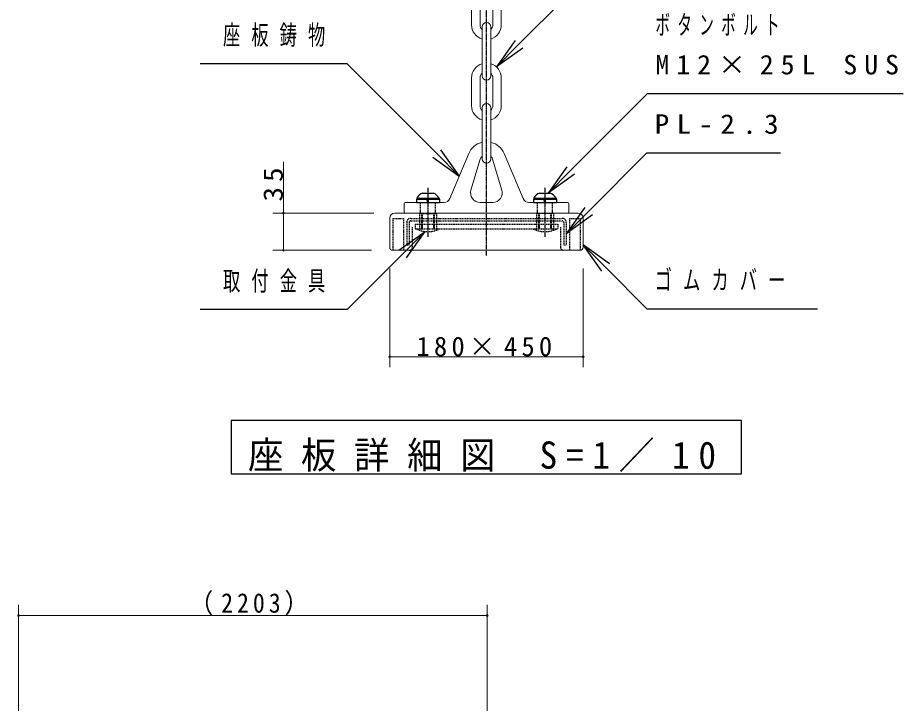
# Model space of a CAD drawing. Units: millimetres, scale not verified, with parts at other scales. Extents: x -35408 to 0, y -49934 to 13350.
# Drawn here: x -11881 to -7717, y 5556 to 8778 of the extents above; entities that cross this region are included whole.
import ezdxf

# ---------------------------------------------------------------- set-up
doc = ezdxf.new("R2010")
doc.units = ezdxf.units.MM
doc.linetypes.add('USER2', pattern=[6, 3, -1, 1, -1])
doc.linetypes.add('USER4', pattern=[8, 5, -3])
doc.layers.add('線', color=2, linetype='Continuous', lineweight=25)
doc.layers.add('補助', color=2, linetype='Continuous', lineweight=25)
doc.styles.add('ＭＳ ゴシック', font='')
doc.styles.get('ＭＳ ゴシック').set_extended_font_data('MS Gothic')

# ---------------------------------------------------------------- blocks, each defined once
blk = doc.blocks.new('dimension_origin')
at = {"color": 0, "linetype": 'Continuous', "lineweight": -2}
blk.add_circle((0, 0), 1.25, dxfattribs=at)

msp = doc.modelspace()

# ---------------------------------------------------------------- linework, layer by layer
at = {"layer": '線', "color": 20, "linetype": 'USER2'}
for p, q in [((-9676.702, 7660.035), (-9676.702, 9120.036)), ((-9951.702, 7979.035), (-9951.702, 7747.865)), ((-9401.702, 7979.035), (-9401.702, 7747.865))]:
    msp.add_line(p, q, dxfattribs=at)
at = {"layer": '線', "color": 7, "lineweight": 13}
for p, q in [((-9746.702, 8745.036), (-9746.702, 8875.036)), ((-9706.702, 8745.036), (-9706.702, 8875.036)), ((-9646.702, 8745.036), (-9646.702, 8875.036)), ((-9606.702, 8745.036), (-9606.702, 8875.036)), ((-9696.702, 8735.036), (-9696.702, 8505.036)), ((-9656.702, 8735.036), (-9656.702, 8505.036)), ((-9746.702, 8365.036), (-9746.702, 8495.036)), ((-9706.702, 8365.036), (-9706.702, 8495.036)), ((-9646.702, 8365.036), (-9646.702, 8495.036)), ((-9606.702, 8365.036), (-9606.702, 8495.036)), ((-9696.702, 8355.035), (-9696.702, 8115.035)), ((-9656.702, 8355.035), (-9656.702, 8115.035)), ((-9848.963, 7928.369), (-9759.618, 8140.034)), ((-9504.44, 7928.369), (-9593.786, 8140.034)), ((-9749.484, 7968.066), (-9705.416, 8113.723)), ((-9603.919, 7968.066), (-9647.987, 8113.723)), ((-10064.202, 7904.035), (-10064.202, 7866.035)), ((-10058.202, 7910.035), (-9876.602, 7910.035)), ((-9706.412, 7910.035), (-9646.991, 7910.035)), ((-9295.202, 7910.035), (-9476.802, 7910.035)), ((-9289.202, 7904.035), (-9289.202, 7866.035)), ((-10131.702, 7835.035), (-10131.702, 7700.035)), ((-10106.702, 7860.035), (-9246.702, 7860.035)), ((-10058.202, 7860.035), (-9295.202, 7860.035)), ((-9221.702, 7835.035), (-9221.702, 7700.035)), ((-10116.702, 7685.035), (-9236.702, 7685.035))]:
    msp.add_line(p, q, dxfattribs=at)
at = {"layer": '線'}
for p, q in [((-9976.702, 7954.035), (-9926.702, 7954.035)), ((-9426.702, 7954.035), (-9376.702, 7954.035)), ((-10005.452, 7925.035), (-9897.952, 7925.035)), ((-10005.452, 7925.035), (-10005.452, 7910.035)), ((-10004.202, 7930.035), (-10004.202, 7925.035)), ((-10004.202, 7930.035), (-9899.202, 7930.035)), ((-10004.202, 7925.035), (-9899.202, 7925.035)), ((-9952.539, 7910.035), (-9956.558, 7925.035)), ((-9946.845, 7910.035), (-9950.864, 7925.035)), ((-9899.202, 7930.035), (-9899.202, 7925.035)), ((-9897.952, 7925.035), (-9897.952, 7910.035)), ((-9455.452, 7925.035), (-9347.952, 7925.035)), ((-9455.452, 7925.035), (-9455.452, 7910.035)), ((-9454.202, 7930.035), (-9454.202, 7925.035)), ((-9454.202, 7930.035), (-9349.202, 7930.035)), ((-9454.202, 7925.035), (-9349.202, 7925.035)), ((-9402.539, 7910.035), (-9406.558, 7925.035)), ((-9396.845, 7910.035), (-9400.864, 7925.035)), ((-9349.202, 7930.035), (-9349.202, 7925.035)), ((-9347.952, 7925.035), (-9347.952, 7910.035)), ((-10005.452, 7910.035), (-9897.952, 7910.035)), ((-9455.452, 7910.035), (-9347.952, 7910.035))]:
    msp.add_line(p, q, dxfattribs=at)
at = {"layer": '線', "color": 4, "linetype": 'USER4'}
for p, q in [((-9986.702, 7860.035), (-9986.702, 7910.035)), ((-9916.702, 7860.035), (-9916.702, 7910.035)), ((-9436.702, 7860.035), (-9436.702, 7910.035)), ((-9366.702, 7860.035), (-9366.702, 7910.035)), ((-10116.702, 7835.035), (-10066.702, 7835.035)), ((-10116.702, 7835.035), (-10116.702, 7685.035)), ((-10066.702, 7835.035), (-10066.702, 7685.035)), ((-10032.702, 7835.035), (-9320.702, 7835.035)), ((-9991.702, 7858.535), (-9991.702, 7808.535)), ((-9991.702, 7858.535), (-9911.702, 7858.535)), ((-9981.702, 7858.535), (-9981.702, 7786.035)), ((-9978.317, 7858.535), (-9978.317, 7786.035)), ((-9925.087, 7858.535), (-9925.087, 7786.035)), ((-9921.702, 7858.535), (-9921.702, 7786.035)), ((-9911.702, 7858.535), (-9911.702, 7808.535)), ((-9361.702, 7858.535), (-9441.702, 7858.535)), ((-9441.702, 7858.535), (-9441.702, 7808.535)), ((-9431.702, 7858.535), (-9431.702, 7786.035)), ((-9428.317, 7858.535), (-9428.317, 7786.035)), ((-9375.087, 7858.535), (-9375.087, 7786.035)), ((-9371.702, 7858.535), (-9371.702, 7786.035)), ((-9361.702, 7858.535), (-9361.702, 7808.535)), ((-9286.702, 7835.035), (-9236.702, 7835.035)), ((-9286.702, 7835.035), (-9286.702, 7685.035)), ((-9236.702, 7835.035), (-9236.702, 7685.035)), ((-10051.702, 7816.035), (-10051.702, 7710.035)), ((-10040.202, 7816.035), (-10040.202, 7710.035)), ((-10032.702, 7823.535), (-9320.702, 7823.535)), ((-10025.202, 7793.535), (-10025.202, 7700.035)), ((-10011.702, 7808.535), (-9341.702, 7808.535)), ((-10011.702, 7808.535), (-10011.702, 7786.035)), ((-9991.702, 7808.535), (-9991.702, 7786.035)), ((-9911.702, 7808.535), (-9911.702, 7786.035)), ((-9441.702, 7808.535), (-9441.702, 7786.035)), ((-9361.702, 7808.535), (-9361.702, 7786.035)), ((-9341.702, 7808.535), (-9341.702, 7786.035)), ((-9328.202, 7793.535), (-9328.202, 7700.035)), ((-9313.202, 7816.035), (-9313.202, 7710.035)), ((-9301.702, 7816.035), (-9301.702, 7710.035)), ((-10011.702, 7786.035), (-9341.702, 7786.035)), ((-10051.702, 7710.035), (-10040.202, 7710.035)), ((-9313.202, 7710.035), (-9301.702, 7710.035))]:
    msp.add_line(p, q, dxfattribs=at)
at = {"layer": '線', "color": 7, "lineweight": 13}
for centre, radius, start, end in [((-9676.702, 8745.036), 70, 180, 253.39845), ((-9676.702, 8745.036), 30, 180, 228.18969), ((-9676.702, 8735.036), 20, 0, 180), ((-9676.702, 8745.036), 70, 286.60155, 0), ((-9676.702, 8745.036), 30, 311.81031, 0), ((-9676.702, 8495.036), 70, 106.60155, 180), ((-9676.702, 8495.036), 70, 0, 73.39845), ((-9676.702, 8495.036), 30, 131.81031, 180), ((-9676.702, 8505.036), 20, 180, 0), ((-9676.702, 8495.036), 30, 0, 48.18969), ((-9676.702, 8355.035), 20, 0, 180), ((-9676.702, 8365.036), 70, 180, 253.39845), ((-9676.702, 8365.036), 30, 180, 228.18969), ((-9676.702, 8365.036), 70, 286.60155, 0), ((-9676.702, 8365.036), 30, 311.81031, 0), ((-9676.702, 8105.035), 90, 104.47751, 157.1151), ((-9676.702, 8105.035), 90, 22.8849, 75.52249), ((-9676.702, 8105.035), 30, 138.59038, 163.16699), ((-9676.702, 8105.035), 30, 16.83301, 41.40962), ((-9676.702, 8115.035), 20, 180, 0), ((-9706.412, 7955.035), 45, 163.16699, 270), ((-9646.991, 7955.035), 45, 270, 16.83301), ((-9876.602, 7940.035), 30, 270, 337.1151), ((-9476.802, 7940.035), 30, 202.8849, 270), ((-10058.202, 7904.035), 6, 90, 180), ((-9295.202, 7904.035), 6, 0, 90), ((-10106.702, 7835.035), 25, 90, 180), ((-10058.202, 7866.035), 6, 180, 270), ((-9295.202, 7866.035), 6, 270, 0), ((-9246.702, 7835.035), 25, 0, 90), ((-10116.702, 7700.035), 15, 180, 270), ((-9236.702, 7700.035), 15, 270, 0)]:
    msp.add_arc(centre, radius, start, end, dxfattribs=at)
at = {"layer": '線'}
for centre, start, end in [((-9951.702, 7897.634), 113.90552, 148.31866), ((-9951.702, 7897.634), 31.68134, 66.09448), ((-9401.702, 7897.634), 113.90552, 148.31866), ((-9401.702, 7897.634), 31.68134, 66.09448)]:
    msp.add_arc(centre, 61.693, start, end, dxfattribs=at)
at = {"layer": '線', "color": 4, "linetype": 'USER4'}
for centre, radius, start, end in [((-10032.702, 7816.035), 19, 90, 180), ((-9320.702, 7816.035), 19, 0, 90), ((-10032.702, 7816.035), 7.5, 90, 180), ((-9320.702, 7816.035), 7.5, 0, 90), ((-9951.702, 7899.575), 126.71, 243.64531, 296.35469), ((-9401.702, 7899.575), 126.71, 243.64531, 296.35469), ((-10040.202, 7700.035), 15, 270, 0), ((-9313.202, 7700.035), 15, 180, 270)]:
    msp.add_arc(centre, radius, start, end, dxfattribs=at)
at = {"layer": '補助'}
for p, q in [((-9523.79, 8653.116), (-9310.452, 8866.454)), ((-9541.468, 8670.794), (-9629.856, 8547.05)), ((-9629.856, 8547.05), (-9523.79, 8653.116)), ((-9506.112, 8635.439), (-9629.856, 8547.05)), ((-10381.702, 8561.613), (-11023.349, 8561.613)), ((-10331.702, 8561.613), (-10381.702, 8561.613)), ((-9910.356, 8140.268), (-10331.702, 8561.613)), ((-9280.636, 8060.101), (-8918.55, 8422.187)), ((-8918.55, 8422.187), (-8868.55, 8422.187)), ((-8868.55, 8422.187), (-7716.505, 8422.187)), ((-9928.034, 8122.59), (-9804.29, 8034.202)), ((-9804.29, 8034.202), (-9910.356, 8140.268)), ((-9892.679, 8157.945), (-9804.29, 8034.202)), ((-9195.636, 7869.101), (-8921.702, 8143.035)), ((-8921.702, 8143.035), (-8871.702, 8143.035)), ((-8871.702, 8143.035), (-8293.487, 8143.035)), ((-9298.313, 8077.779), (-9386.702, 7954.035)), ((-9386.702, 7954.035), (-9280.636, 8060.101)), ((-9262.958, 8042.423), (-9386.702, 7954.035)), ((-9213.313, 7886.779), (-9301.702, 7763.035)), ((-9301.702, 7763.035), (-9195.636, 7869.101)), ((-9177.958, 7851.423), (-9301.702, 7763.035)), ((-10088.396, 7685.061), (-9964.714, 7773.535)), ((-9964.714, 7773.535), (-10070.706, 7667.395)), ((-10053.016, 7649.73), (-9964.714, 7773.535)), ((-9133.313, 7586.291), (-9221.702, 7710.035)), ((-9097.958, 7621.647), (-9221.702, 7710.035)), ((-9221.702, 7710.035), (-9115.636, 7603.969)), ((-10070.706, 7667.395), (-10331.702, 7406.035)), ((-9115.636, 7603.969), (-8921.702, 7410.035)), ((-10381.702, 7406.035), (-11022.071, 7406.035)), ((-10331.702, 7406.035), (-10381.702, 7406.035)), ((-8921.702, 7410.035), (-8871.702, 7410.035)), ((-8871.702, 7410.035), (-8120.114, 7410.035))]:
    msp.add_line(p, q, dxfattribs=at)
at = {"layer": '補助', "lineweight": 13}
for p, q in [((-10631.702, 7685.035), (-10631.702, 8101.226)), ((-10206.702, 7860.035), (-10681.702, 7860.035)), ((-10216.702, 7685.035), (-10681.702, 7685.035)), ((-10131.702, 7600.035), (-10131.702, 7135.035)), ((-9221.702, 7600.035), (-9221.702, 7135.035)), ((-9221.702, 7185.035), (-10131.702, 7185.035)), ((-11876.609, 3000), (-11876.609, 6018.8)), ((-9673.391, 3000), (-9673.391, 6018.8)), ((-11876.609, 5968.8), (-9673.391, 5968.8))]:
    msp.add_line(p, q, dxfattribs=at)
at = {"layer": '補助'}
msp.add_lwpolyline([(-10876.702, 6885.035), (-10876.702, 6635.035), (-8476.702, 6635.035), (-8476.702, 6885.035)], close=True, dxfattribs=at)

# ---------------------------------------------------------------- block references
at = {"layer": '補助', "lineweight": 13, "xscale": 3.33, "yscale": 3.33}
for p, rotation in [((-10631.702, 7860.035), 270), ((-10631.702, 7685.035), 90), ((-9221.702, 7185.035), 180), ((-9673.391, 5968.8), 180)]:
    msp.add_blockref('dimension_origin', p, dxfattribs=dict(at, rotation=rotation))
for p in [(-10131.702, 7185.035), (-11876.609, 5968.8)]:
    msp.add_blockref('dimension_origin', p, dxfattribs=at)

# ---------------------------------------------------------------- texts
at = {"layer": '補助', "style": 'ＭＳ ゴシック'}
for s, insert, char_height, attachment_point in [('\\T1.5;\\W0.55;ボタンボルト', (-8882.3, 8790.937), 91.64, 1), ('\\T1.64;\\W0.65;座板鋳物', (-10915.452, 8742.863), 91.64, 1), ('\\T1.5;\\W1.05;M12×25L\\~SUS', (-8882.3, 8603.437), 91.64, 1), ('\\T1.5;\\W1.1;PL-2.3', (-8885.452, 8324.285), 91.64, 1), ('\\T1.64;\\W0.65;取付金具', (-10915.452, 7587.285), 91.64, 1), ('\\T1.64;\\W0.65;ゴムカバー', (-8885.452, 7591.285), 91.64, 1), ('\\T1.32;180×450', (-9676.702, 7186.035), 91.64, 8), ('\\T1.5;\\W0.95;座板詳細図\\~S=1／10', (-9676.702, 6643.368), 128.3, 8), ('\\T1.33;\\W0.9;（2203）', (-10775, 5969.8), 91.64, 8)]:
    msp.add_mtext(s, dxfattribs=dict(at, insert=insert, char_height=char_height, attachment_point=attachment_point))
at = {"layer": '補助', "insert": (-10632.702, 8005.988), "char_height": 91.64, "attachment_point": 8, "rotation": 90, "style": 'ＭＳ ゴシック'}
msp.add_mtext('\\T1.34;\\W1.1;35', dxfattribs=at)

doc.saveas('drawing.dxf')
